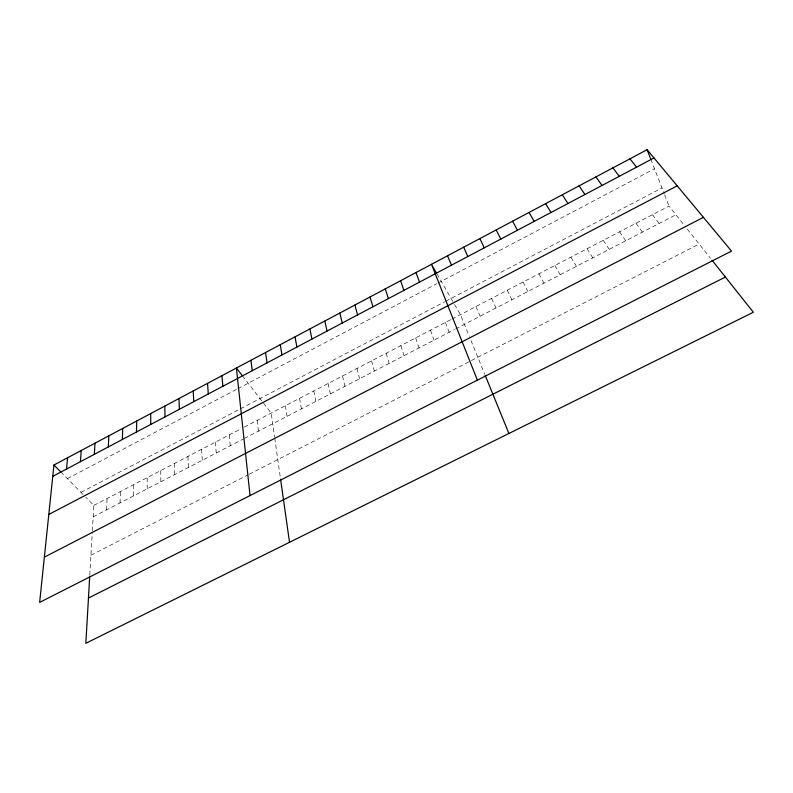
<?xml version="1.0" encoding="UTF-8"?>
<svg xmlns="http://www.w3.org/2000/svg" width="793" height="793" viewBox="0 0 793 793"><rect width="100%" height="100%" fill="white"/><g stroke="black" fill="none" stroke-linecap="round" stroke-linejoin="round"><path stroke-width="0.59" stroke-dasharray="3.96 2.97" d="M147.191 488.825L147.211 477.604M133.591 495.873L133.769 484.602M120.05 502.891L120.397 491.561M106.579 509.879L107.085 498.49M89.797 574.994L92.285 532.073M92.355 530.884L93.832 505.389L85.822 497.27M67.415 478.635L236.909 389.185M237.93 388.649L436.884 283.646M437.984 283.061L654.532 168.78M80.975 492.364L444.605 301.836M445.686 301.271L661.977 187.941M93.832 505.389L241.032 428.785M244.254 427.12L450.771 319.648M451.841 319.093L669.034 206.081L683.715 224.568M93.168 516.828L243.253 439.035M244.333 438.47L454.627 329.472M455.707 328.907L675.923 214.764M90.947 555.199L248.229 474.739M249.28 474.194L699.188 244.046M60.724 471.855L85.01 496.458M687.303 229.088L710.548 258.359M242.321 375.674L262.81 402.22M263.514 403.131L271.206 413.094L274.576 436.893M652.461 214.705L659.112 223.477M635.976 223.279L642.399 232.141M619.581 231.814L625.766 240.765M603.275 240.299L609.232 249.329M587.058 248.734L592.787 257.854M570.93 257.13L576.432 266.329M437.012 273.932L454.022 303.531M454.617 304.552L460.416 314.633L469.307 336.44M554.892 265.477L560.165 274.765M538.933 273.773L543.988 283.151M523.063 282.04L527.9 291.487M507.272 290.248L511.891 299.784M491.571 298.426L495.982 308.041M475.949 306.554L480.142 316.238M470.973 340.504L484.721 374.207M650.845 159.304L664.197 193.651M664.643 194.791L669.034 206.081M445.408 322.444L449.195 332.287M430.49 330.205L434.068 340.128M415.641 337.937L419.021 347.919M400.861 345.619L404.053 355.68M386.161 353.272L389.165 363.402M371.54 360.874L374.346 371.084M356.989 368.448L359.606 378.727M342.517 375.981L344.935 386.32M328.114 383.475L330.344 393.883M313.78 390.939L315.832 401.417M299.516 398.354L301.39 408.901M285.321 405.738L287.016 416.345M274.735 437.994L280.425 478.149M257.16 420.399L258.488 431.134M229.266 434.911L230.248 445.775M215.418 442.117L216.231 453.041M201.65 449.284L202.284 460.267M187.941 456.421L188.417 467.454M174.301 463.518L174.609 474.611M160.721 470.576L160.86 481.738"/><path stroke-width="1.19" d="M136.515 431.987L136.674 421.024M122.38 439.471L122.707 428.448M108.314 446.925L108.819 435.833M89.728 576.174L85.842 643.301L753.35 312.244L711.985 260.163M94.327 454.33L95.001 443.178M80.4 461.704L81.253 450.483M66.553 469.04L67.564 457.759M53.954 464.995L39.65 602.383L731.533 251.113L647.108 149.699L53.954 464.995L60.724 471.855M52.774 476.335L653.977 157.946M48.809 514.449L677.182 185.82M44.358 557.152L703.431 217.351M88.469 598.051L725.397 277.054M629.959 158.818L636.571 167.164M242.321 375.674L236.403 368.011L250.043 495.566M612.9 167.878L619.264 176.324M595.949 176.898L602.056 185.443M579.078 185.859L584.947 194.503M562.316 194.771L567.927 203.514M545.643 203.632L551.016 212.474M436.398 272.881L431.481 264.317L477.366 380.154M529.06 212.445L534.195 221.376M512.565 221.217L517.462 230.238M496.17 229.93L500.839 239.05M479.864 238.604L484.295 247.803M463.647 247.218L467.85 256.516M447.52 255.792L451.495 265.179M485.187 375.347L508.898 433.484M647.108 149.699L650.845 159.304M415.998 272.544L419.527 282.1M400.594 280.732L403.915 290.377M385.269 288.88L388.382 298.594M370.034 296.978L372.938 306.782M354.868 305.037L357.574 314.92M339.791 313.057L342.289 323.009M324.793 321.026L327.083 331.068M309.865 328.966L311.956 339.077M295.016 336.856L296.909 347.037M280.256 344.707L281.951 354.967M265.556 352.518L267.063 362.847M280.583 479.25L289.524 542.283M250.945 360.28L252.253 370.698M221.931 375.704L222.873 386.26M207.538 383.356L208.291 393.972M193.224 390.969L193.789 401.654M178.98 398.542L179.357 409.297M164.805 406.075L165.003 416.9M150.7 413.569L150.72 424.463"/></g></svg>
